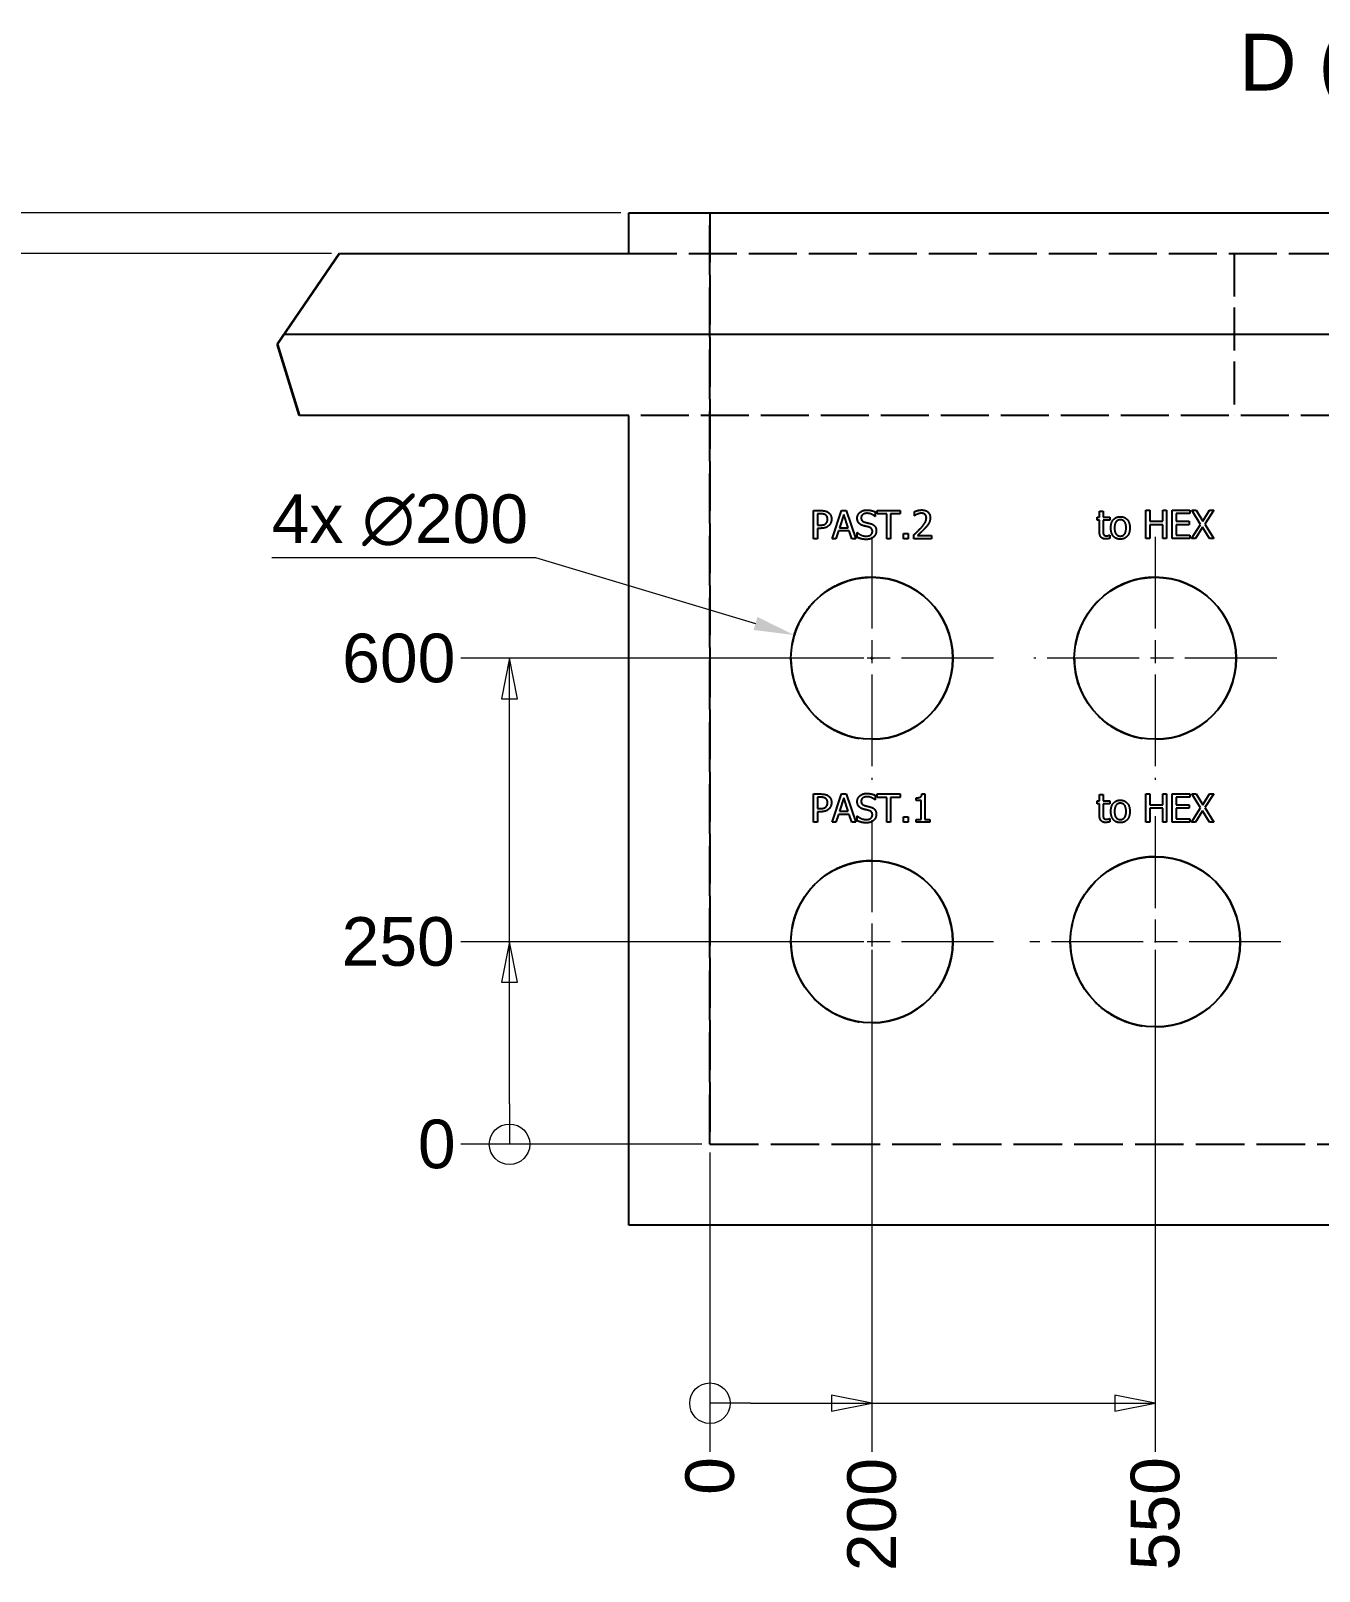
# Model space of a CAD drawing. Header units: millimetres. Extents: x -259789 to 207294, y -77389 to 59400.
# Drawn here: x 65368 to 73324, y 26665 to 36175 of the extents above; entities that cross this region are included whole.
import ezdxf

# ---------------------------------------------------------------- set-up
doc = ezdxf.new("R2010")
doc.units = ezdxf.units.MM
doc.header["$LTSCALE"] = 100
doc.linetypes.add('CHAIN', pattern=[0.3543, 0.2362, -0.0295, 0.0591, -0.0295])
doc.linetypes.add('DASHED', pattern=[0.2067, 0.1654, -0.0413])
for name, color, linetype, lineweight in [('Break Line', 7, 'Continuous', 35), ('Center Mark', 7, 'Continuous', 18), ('Dimension', 7, 'Continuous', 18), ('Hidden', 7, 'DASHED', 25), ('Symbol', 7, 'Continuous', 18), ('Visible', 7, 'Continuous', 25)]:
    doc.layers.add(name, color=color, linetype=linetype, lineweight=lineweight)
doc.styles.add('Label Text', font='arial.ttf')
doc.styles.add('Title', font='arial.ttf')
doc.dimstyles.new('Default - Method 2b', dxfattribs={"dimscale": 100, "dimtxt": 3, "dimasz": 2.5, "dimexe": 3, "dimexo": 0.5, "dimgap": 0.7, "dimtad": 0, "dimtoh": 1, "dimdec": 1, "dimrnd": 1e-08, "dimtxsty": 'Title', "dimcen": 0.09, "dimdle": 10, "dimclrd": 256, "dimclre": 256, "dimclrt": 7, "dimadec": 0, "dimazin": 2, "dimtfac": 0.833333, "dimtdec": 1, "dimtmove": 0, "dimatfit": 3, "dimfxl": 1, "dimtolj": 1, "dimlwd": -1, "dimlwe": -1, "dimarcsym": 0})

# ---------------------------------------------------------------- blocks, each defined once
blk = doc.blocks.new('*D58')
at = {"layer": 'Defpoints', "color": 0, "transparency": 16777216}
for p in [(69562.2, 29301), (69562.2, 29301), (69562.2, 27402.3)]:
    blk.add_point(p, dxfattribs=at)
at = {"layer": 'Dimension', "transparency": 16777216}
blk.add_line((69562.2, 29251), (69562.2, 27402.3), dxfattribs=at)
at = {"layer": 'Dimension', "color": 7, "transparency": 16777216, "insert": (69562.2, 27136.7), "char_height": 300, "attachment_point": 4, "rotation": 90, "style": 'Title'}
blk.add_mtext('\\A1;0', dxfattribs=at)
blk = doc.blocks.new('*D59')
at = {"layer": 'Defpoints', "color": 0, "transparency": 16777216}
for p in [(70562.2, 30551), (69562.2, 29301), (70562.2, 27402.3)]:
    blk.add_point(p, dxfattribs=at)
at = {"layer": 'Dimension', "transparency": 16777216}
blk.add_line((70562.2, 30501), (70562.2, 27402.3), dxfattribs=at)
at = {"layer": 'Dimension', "color": 7, "transparency": 16777216, "insert": (70562.2, 26665.4), "char_height": 300, "attachment_point": 4, "rotation": 90, "style": 'Title'}
blk.add_mtext('\\A1;200', dxfattribs=at)
blk = doc.blocks.new('*D60')
at = {"layer": 'Defpoints', "color": 0, "transparency": 16777216}
for p in [(72312.2, 30551), (69562.2, 29301), (72312.2, 27402.3)]:
    blk.add_point(p, dxfattribs=at)
at = {"layer": 'Dimension', "transparency": 16777216}
blk.add_line((72312.2, 30501), (72312.2, 27402.3), dxfattribs=at)
at = {"layer": 'Dimension', "color": 7, "transparency": 16777216, "insert": (72312.2, 26670.5), "char_height": 300, "attachment_point": 4, "rotation": 90, "style": 'Title'}
blk.add_mtext('\\A1;550', dxfattribs=at)
blk = doc.blocks.new('2dTransSymbol3')
at = {"layer": 'Dimension'}
for p, q in [((698.122, 277.023), (695.622, 277.023)), ((698.122, 277.023), (703.122, 277.023)), ((705.622, 277.023), (703.122, 277.523)), ((703.122, 277.523), (703.122, 276.523)), ((703.122, 277.023), (705.622, 277.023)), ((703.122, 276.523), (705.622, 277.023)), ((705.622, 277.023), (720.622, 277.023)), ((723.122, 277.023), (720.622, 277.523)), ((720.622, 277.523), (720.622, 276.523)), ((720.622, 277.023), (723.122, 277.023)), ((720.622, 276.523), (723.122, 277.023))]:
    blk.add_line(p, q, dxfattribs=at)
at = {"layer": 'Dimension', "flags": 128}
for points in [[(703.122, 276.523), (705.622, 277.023), (703.122, 277.523), (703.122, 276.523)], [(720.622, 276.523), (723.122, 277.023), (720.622, 277.523), (720.622, 276.523)]]:
    blk.add_lwpolyline(points, dxfattribs=at)
at = {"layer": 'Dimension'}
blk.add_circle((695.622, 277.023), 1.25, dxfattribs=at)
for points in [[(703.122, 276.523), (705.622, 277.023), (703.122, 277.523), (703.122, 276.523)], [(720.622, 276.523), (723.122, 277.023), (720.622, 277.523), (720.622, 276.523)]]:
    blk.add_solid(points, dxfattribs=at)
blk = doc.blocks.new('*D62')
at = {"layer": 'Defpoints', "color": 0, "transparency": 16777216}
for p in [(68024.4, 29301), (69562.2, 29301), (69562.2, 29301)]:
    blk.add_point(p, dxfattribs=at)
at = {"layer": 'Dimension', "transparency": 16777216}
blk.add_line((69512.2, 29301), (68024.4, 29301), dxfattribs=at)
at = {"layer": 'Dimension', "color": 7, "transparency": 16777216, "insert": (67758.7, 29301), "char_height": 300, "attachment_point": 4, "style": 'Title'}
blk.add_mtext('\\A1;0', dxfattribs=at)
blk = doc.blocks.new('*D63')
at = {"layer": 'Defpoints', "color": 0, "transparency": 16777216}
for p in [(68024.4, 30551), (70562.2, 30551), (69562.2, 29301)]:
    blk.add_point(p, dxfattribs=at)
at = {"layer": 'Dimension', "transparency": 16777216}
blk.add_line((70512.2, 30551), (68024.4, 30551), dxfattribs=at)
at = {"layer": 'Dimension', "color": 7, "transparency": 16777216, "insert": (67287.4, 30551), "char_height": 300, "attachment_point": 4, "style": 'Title'}
blk.add_mtext('\\A1;250', dxfattribs=at)
blk = doc.blocks.new('*D64')
at = {"layer": 'Defpoints', "color": 0, "transparency": 16777216}
for p in [(68024.4, 32301), (70562.2, 32301), (69562.2, 29301)]:
    blk.add_point(p, dxfattribs=at)
at = {"layer": 'Dimension', "transparency": 16777216}
blk.add_line((70512.2, 32301), (68024.4, 32301), dxfattribs=at)
at = {"layer": 'Dimension', "color": 7, "transparency": 16777216, "insert": (67290.9, 32301), "char_height": 300, "attachment_point": 4, "style": 'Title'}
blk.add_mtext('\\A1;600', dxfattribs=at)
blk = doc.blocks.new('2dTransSymbol4')
at = {"layer": 'Dimension'}
for p, q in [((683.244, 323.01), (682.744, 320.51)), ((683.244, 320.51), (683.244, 323.01)), ((683.744, 320.51), (683.244, 323.01)), ((682.744, 320.51), (683.744, 320.51)), ((683.244, 305.51), (683.244, 320.51)), ((683.244, 305.51), (682.744, 303.01)), ((683.244, 303.01), (683.244, 305.51)), ((683.744, 303.01), (683.244, 305.51)), ((682.744, 303.01), (683.744, 303.01)), ((683.244, 295.51), (683.244, 303.01)), ((683.244, 295.51), (683.244, 293.01))]:
    blk.add_line(p, q, dxfattribs=at)
at = {"layer": 'Dimension', "flags": 128}
for points in [[(683.744, 320.51), (683.244, 323.01), (682.744, 320.51), (683.744, 320.51)], [(683.744, 303.01), (683.244, 305.51), (682.744, 303.01), (683.744, 303.01)]]:
    blk.add_lwpolyline(points, dxfattribs=at)
at = {"layer": 'Dimension'}
blk.add_circle((683.244, 293.01), 1.25, dxfattribs=at)
for points in [[(683.744, 320.51), (683.244, 323.01), (682.744, 320.51), (683.744, 320.51)], [(683.744, 303.01), (683.244, 305.51), (682.744, 303.01), (683.744, 303.01)]]:
    blk.add_solid(points, dxfattribs=at)
blk = doc.blocks.new('*D68')
at = {"layer": 'Defpoints', "color": 0, "transparency": 16777216}
for p in [(70083.2, 32444.4), (71041.2, 32157.5)]:
    blk.add_point(p, dxfattribs=at)
at = {"layer": 'Dimension', "transparency": 16777216}
for p, q in [((66855.9, 32923.1), (68484.8, 32923.1)), ((68484.8, 32923.1), (69843.7, 32516.1)), ((70553.2, 32301), (70571.2, 32301)), ((70562.2, 32292), (70562.2, 32310))]:
    blk.add_line(p, q, dxfattribs=at)
blk.add_solid([(69855.7, 32556.1), (69831.8, 32476.2), (70083.2, 32444.4)], dxfattribs=at)
at = {"layer": 'Dimension', "color": 7, "transparency": 16777216, "insert": (66855.9, 32993.1), "char_height": 300, "attachment_point": 7, "style": 'Title'}
blk.add_mtext('\\A1;\\fArial|b0|i0;{\\H300.0000;4x ∅200}', dxfattribs=at)
blk = doc.blocks.new('*D76')
at = {"layer": 'Defpoints', "color": 0, "transparency": 16777216}
for p in [(69062.2, 35051), (65010.5, 34801), (67274.7, 34801)]:
    blk.add_point(p, dxfattribs=at)
at = {"layer": 'Dimension', "transparency": 16777216}
for p, q in [((65010.5, 35301), (65010.5, 35576.1)), ((69012.2, 35051), (64710.5, 35051)), ((65010.5, 34801), (65010.5, 35051)), ((67224.7, 34801), (64710.5, 34801)), ((65010.5, 34551), (65010.5, 34301))]:
    blk.add_line(p, q, dxfattribs=at)
for points in [[(64968.8, 35301), (65052.2, 35301), (65010.5, 35051)], [(64968.8, 34551), (65052.2, 34551), (65010.5, 34801)]]:
    blk.add_solid(points, dxfattribs=at)
at = {"layer": 'Dimension', "color": 7, "transparency": 16777216, "insert": (65163.7, 35646.1), "char_height": 300, "attachment_point": 7, "rotation": 90, "style": 'Title'}
blk.add_mtext('\\A1;50', dxfattribs=at)

msp = doc.modelspace()

# ---------------------------------------------------------------- linework, layer by layer
at = {"layer": 'Break Line'}
for p, q in [((66891.81, 34240.23), (67274.74, 34800.98)), ((67027.57, 33800.98), (66891.81, 34240.23))]:
    msp.add_line(p, q, dxfattribs=at)
at = {"layer": 'Center Mark', "linetype": 'CHAIN', "ltscale": 23.990969}
for p, q in [((70562.18, 33050.98), (70562.18, 31550.98)), ((72312.18, 33050.98), (72312.18, 31550.98)), ((71312.18, 32300.98), (69812.18, 32300.98)), ((73062.18, 32300.98), (71562.18, 32300.98)), ((70562.18, 31300.98), (70562.18, 29800.98)), ((72312.18, 31325.98), (72312.18, 29775.98)), ((71312.18, 30550.98), (69812.18, 30550.98)), ((73087.18, 30550.98), (71537.18, 30550.98))]:
    msp.add_line(p, q, dxfattribs=at)
at = {"layer": 'Hidden', "ltscale": 18.545397}
for p, q in [((69562.18, 35050.98), (69562.18, 29300.98)), ((69562.18, 29300.98), (69562.18, 35050.98))]:
    msp.add_line(p, q, dxfattribs=at)
at = {"layer": 'Hidden', "ltscale": 17.918245}
for p, q in [((69062.18, 34800.98), (79062.18, 34800.98)), ((79062.18, 33800.98), (69062.18, 33800.98))]:
    msp.add_line(p, q, dxfattribs=at)
at = {"layer": 'Hidden', "ltscale": 16.126431}
msp.add_line((72798.35, 34800.98), (72798.35, 33800.98), dxfattribs=at)
at = {"layer": 'Hidden', "ltscale": 9.523383}
for p, q in [((70562.18, 32800.98), (70562.18, 32800.98)), ((72312.18, 32800.98), (72312.18, 32800.98)), ((70562.18, 31800.98), (70562.18, 31800.98)), ((72312.18, 31800.98), (72312.18, 31800.98)), ((70562.18, 31050.98), (70562.18, 31050.98)), ((72312.18, 31075.98), (72312.18, 31075.98)), ((70562.18, 30050.98), (70562.18, 30050.98)), ((72312.18, 30025.98), (72312.18, 30025.98))]:
    msp.add_line(p, q, dxfattribs=at)
at = {"layer": 'Hidden', "ltscale": 18.05706}
msp.add_line((69562.18, 29300.98), (69562.18, 29300.98), dxfattribs=at)
at = {"layer": 'Hidden', "ltscale": 18.142235}
msp.add_line((69562.18, 29300.98), (78562.18, 29300.98), dxfattribs=at)
at = {"layer": 'Hidden', "ltscale": 18.998507}
for centre in [(70562.18, 32300.98), (72312.18, 32300.98), (70562.18, 30550.98)]:
    msp.add_arc(centre, 500, 89.999993, 270.000007, dxfattribs=at)
at = {"layer": 'Hidden', "ltscale": 19.948431}
msp.add_arc((72312.18, 30550.98), 525, 89.999993, 270.000007, dxfattribs=at)
at = {"layer": 'Visible'}
for p, q in [((69062.18, 35050.98), (79062.18, 35050.98)), ((69062.18, 34800.98), (69062.18, 35050.98)), ((69062.18, 34800.98), (69062.18, 35050.98)), ((69062.18, 35050.98), (69062.18, 35050.98)), ((67274.74, 34800.98), (69062.18, 34800.98)), ((80963.8, 34300.98), (66933.29, 34300.98)), ((69062.18, 33800.98), (67027.57, 33800.98)), ((69062.18, 28800.98), (69062.18, 33800.98)), ((69062.18, 28800.98), (69062.18, 33800.98)), ((70201.97, 33038.2), (70201.97, 33213.2)), ((70201.97, 33213.2), (70245.94, 33213.2)), ((70225.23, 33193.06), (70225.23, 33123.29)), ((70244.52, 33193.06), (70225.23, 33193.06)), ((70315.85, 33038.2), (70374.85, 33213.2)), ((70388.6, 33189.37), (70361.66, 33106.98)), ((70374.85, 33213.2), (70403.49, 33213.2)), ((70415.69, 33106.98), (70388.6, 33189.37)), ((70403.49, 33213.2), (70462.49, 33038.2)), ((70582.61, 33204.97), (70582.61, 33177.18)), ((70595.23, 33192.49), (70595.23, 33213.2)), ((70595.23, 33213.2), (70735.91, 33213.2)), ((70653.94, 33192.49), (70595.23, 33192.49)), ((70653.94, 33038.2), (70653.94, 33192.49)), ((70735.91, 33192.49), (70677.2, 33192.49)), ((70677.2, 33192.49), (70677.2, 33038.2)), ((70735.91, 33213.2), (70735.91, 33192.49)), ((70825.25, 33181.43), (70825.25, 33206.39)), ((71967.86, 33171.65), (71967.86, 33209.37)), ((71967.86, 33209.37), (71989.98, 33209.37)), ((71989.98, 33209.37), (71989.98, 33171.65)), ((72254.47, 33040.33), (72254.47, 33215.33)), ((72254.47, 33215.33), (72277.72, 33215.33)), ((72277.72, 33215.33), (72277.72, 33146.69)), ((72358.27, 33146.69), (72358.27, 33215.33)), ((72358.27, 33215.33), (72381.53, 33215.33)), ((72381.53, 33215.33), (72381.53, 33040.33)), ((72416.99, 33040.33), (72416.99, 33215.33)), ((72416.99, 33215.33), (72526.47, 33215.33)), ((72526.47, 33194.62), (72440.24, 33194.62)), ((72440.24, 33194.62), (72440.24, 33146.69)), ((72526.47, 33215.33), (72526.47, 33194.62)), ((72590.99, 33127.97), (72536.96, 33215.33)), ((72536.96, 33215.33), (72563.62, 33215.33)), ((72563.62, 33215.33), (72605.32, 33146.83)), ((72605.32, 33146.83), (72647.86, 33215.33)), ((72672.96, 33215.33), (72618.22, 33129.1)), ((72647.86, 33215.33), (72672.96, 33215.33)), ((70225.23, 33123.29), (70241.11, 33123.29)), ((70244.94, 33103.43), (70225.23, 33103.43)), ((70225.23, 33103.43), (70225.23, 33038.2)), ((70361.66, 33106.98), (70415.69, 33106.98)), ((70582.61, 33177.18), (70580.9, 33177.18)), ((70826.53, 33181.43), (70825.25, 33181.43)), ((71952.97, 33153.35), (71952.97, 33171.65)), ((71952.97, 33171.65), (71967.86, 33171.65)), ((71967.86, 33153.35), (71952.97, 33153.35)), ((71967.86, 33080.6), (71967.86, 33153.35)), ((71989.98, 33171.65), (72030.68, 33171.65)), ((72030.68, 33153.35), (71989.98, 33153.35)), ((71989.98, 33153.35), (71989.98, 33090.81)), ((72030.68, 33171.65), (72030.68, 33153.35)), ((72277.72, 33146.69), (72358.27, 33146.69)), ((72358.27, 33125.98), (72277.72, 33125.98)), ((72277.72, 33125.98), (72277.72, 33040.33)), ((72358.27, 33040.33), (72358.27, 33125.98)), ((72440.24, 33146.69), (72520.65, 33146.69)), ((72520.65, 33125.98), (72440.24, 33125.98)), ((72440.24, 33125.98), (72440.24, 33061.03)), ((72520.65, 33146.69), (72520.65, 33125.98)), ((72535.26, 33040.33), (72590.99, 33127.97)), ((72603.76, 33110.1), (72560.36, 33040.33)), ((72646.3, 33040.33), (72603.76, 33110.1)), ((72618.22, 33129.1), (72672.96, 33040.33)), ((70225.23, 33038.2), (70201.97, 33038.2)), ((70339.39, 33038.2), (70315.85, 33038.2)), ((70355.28, 33087.12), (70339.39, 33038.2)), ((70422.07, 33087.12), (70355.28, 33087.12)), ((70437.95, 33038.2), (70422.07, 33087.12)), ((70462.49, 33038.2), (70437.95, 33038.2)), ((70470.43, 33048.69), (70470.43, 33077.91)), ((70470.43, 33077.91), (70472.13, 33077.91)), ((70677.2, 33038.2), (70653.94, 33038.2)), ((70758.17, 33038.2), (70758.17, 33071.67)), ((70758.17, 33071.67), (70786.25, 33071.67)), ((70786.25, 33038.2), (70758.17, 33038.2)), ((70786.25, 33071.67), (70786.25, 33038.2)), ((70821.56, 33038.2), (70821.56, 33063.02)), ((70929.49, 33038.2), (70821.56, 33038.2)), ((70843.55, 33058.48), (70929.49, 33058.48)), ((70929.49, 33058.48), (70929.49, 33038.2)), ((72029.4, 33061.31), (72030.68, 33061.31)), ((72030.68, 33061.31), (72030.68, 33041.46)), ((72277.72, 33040.33), (72254.47, 33040.33)), ((72381.53, 33040.33), (72358.27, 33040.33)), ((72526.47, 33040.33), (72416.99, 33040.33)), ((72440.24, 33061.03), (72526.47, 33061.03)), ((72526.47, 33061.03), (72526.47, 33040.33)), ((72560.36, 33040.33), (72535.26, 33040.33)), ((72672.96, 33040.33), (72646.3, 33040.33)), ((70201.97, 31288.48), (70201.97, 31463.48)), ((70201.97, 31463.48), (70245.94, 31463.48)), ((70244.52, 31443.34), (70225.23, 31443.34)), ((70225.23, 31443.34), (70225.23, 31373.57)), ((70315.85, 31288.48), (70374.85, 31463.48)), ((70388.6, 31439.66), (70361.66, 31357.26)), ((70374.85, 31463.48), (70403.49, 31463.48)), ((70415.69, 31357.26), (70388.6, 31439.66)), ((70403.49, 31463.48), (70462.49, 31288.48)), ((70582.61, 31427.46), (70580.9, 31427.46)), ((70582.61, 31455.26), (70582.61, 31427.46)), ((70595.23, 31442.78), (70595.23, 31463.48)), ((70595.23, 31463.48), (70735.91, 31463.48)), ((70653.94, 31442.78), (70595.23, 31442.78)), ((70653.94, 31288.48), (70653.94, 31442.78)), ((70735.91, 31442.78), (70677.2, 31442.78)), ((70677.2, 31442.78), (70677.2, 31288.48)), ((70735.91, 31463.48), (70735.91, 31442.78)), ((70835.32, 31423.63), (70835.32, 31439.66)), ((70867.09, 31423.63), (70835.32, 31423.63)), ((70867.09, 31306.35), (70867.09, 31423.63)), ((70871.48, 31464.05), (70889.64, 31464.05)), ((70889.64, 31464.05), (70889.64, 31306.35)), ((71952.97, 31403.35), (71952.97, 31421.65)), ((71952.97, 31421.65), (71967.86, 31421.65)), ((71967.86, 31403.35), (71952.97, 31403.35)), ((71967.86, 31421.65), (71967.86, 31459.37)), ((71967.86, 31459.37), (71989.98, 31459.37)), ((71967.86, 31330.6), (71967.86, 31403.35)), ((71989.98, 31459.37), (71989.98, 31421.65)), ((71989.98, 31421.65), (72030.68, 31421.65)), ((72030.68, 31403.35), (71989.98, 31403.35)), ((71989.98, 31403.35), (71989.98, 31340.81)), ((72030.68, 31421.65), (72030.68, 31403.35)), ((72254.47, 31290.33), (72254.47, 31465.33)), ((72254.47, 31465.33), (72277.72, 31465.33)), ((72277.72, 31465.33), (72277.72, 31396.69)), ((72277.72, 31396.69), (72358.27, 31396.69)), ((72358.27, 31396.69), (72358.27, 31465.33)), ((72358.27, 31465.33), (72381.53, 31465.33)), ((72381.53, 31465.33), (72381.53, 31290.33)), ((72416.99, 31290.33), (72416.99, 31465.33)), ((72416.99, 31465.33), (72526.47, 31465.33)), ((72526.47, 31444.62), (72440.24, 31444.62)), ((72440.24, 31444.62), (72440.24, 31396.69)), ((72440.24, 31396.69), (72520.65, 31396.69)), ((72520.65, 31396.69), (72520.65, 31375.98)), ((72526.47, 31465.33), (72526.47, 31444.62)), ((72590.99, 31377.97), (72536.96, 31465.33)), ((72536.96, 31465.33), (72563.62, 31465.33)), ((72563.62, 31465.33), (72605.32, 31396.83)), ((72605.32, 31396.83), (72647.86, 31465.33)), ((72672.96, 31465.33), (72618.22, 31379.1)), ((72647.86, 31465.33), (72672.96, 31465.33)), ((70225.23, 31288.48), (70201.97, 31288.48)), ((70225.23, 31373.57), (70241.11, 31373.57)), ((70244.94, 31353.72), (70225.23, 31353.72)), ((70225.23, 31353.72), (70225.23, 31288.48)), ((70339.39, 31288.48), (70315.85, 31288.48)), ((70355.28, 31337.41), (70339.39, 31288.48)), ((70422.07, 31337.41), (70355.28, 31337.41)), ((70361.66, 31357.26), (70415.69, 31357.26)), ((70437.95, 31288.48), (70422.07, 31337.41)), ((70462.49, 31288.48), (70437.95, 31288.48)), ((70470.43, 31298.98), (70470.43, 31328.19)), ((70470.43, 31328.19), (70472.13, 31328.19)), ((70677.2, 31288.48), (70653.94, 31288.48)), ((70758.17, 31288.48), (70758.17, 31321.95)), ((70758.17, 31321.95), (70786.25, 31321.95)), ((70786.25, 31288.48), (70758.17, 31288.48)), ((70786.25, 31321.95), (70786.25, 31288.48)), ((70835.32, 31288.48), (70835.32, 31306.35)), ((70835.32, 31306.35), (70867.09, 31306.35)), ((70920.69, 31288.48), (70835.32, 31288.48)), ((70889.64, 31306.35), (70920.69, 31306.35)), ((70920.69, 31306.35), (70920.69, 31288.48)), ((72029.4, 31311.31), (72030.68, 31311.31)), ((72030.68, 31311.31), (72030.68, 31291.46)), ((72277.72, 31290.33), (72254.47, 31290.33)), ((72358.27, 31375.98), (72277.72, 31375.98)), ((72277.72, 31375.98), (72277.72, 31290.33)), ((72358.27, 31290.33), (72358.27, 31375.98)), ((72381.53, 31290.33), (72358.27, 31290.33)), ((72526.47, 31290.33), (72416.99, 31290.33)), ((72520.65, 31375.98), (72440.24, 31375.98)), ((72440.24, 31375.98), (72440.24, 31311.03)), ((72440.24, 31311.03), (72526.47, 31311.03)), ((72526.47, 31311.03), (72526.47, 31290.33)), ((72535.26, 31290.33), (72590.99, 31377.97)), ((72560.36, 31290.33), (72535.26, 31290.33)), ((72603.76, 31360.1), (72560.36, 31290.33)), ((72646.3, 31290.33), (72603.76, 31360.1)), ((72618.22, 31379.1), (72672.96, 31290.33)), ((72672.96, 31290.33), (72646.3, 31290.33)), ((79062.18, 28800.98), (69062.18, 28800.98)), ((69062.18, 28800.98), (69062.18, 28800.98))]:
    msp.add_line(p, q, dxfattribs=at)
for centre, radius in [((70562.18, 32300.98), 500), ((72312.18, 32300.98), 500), ((70562.18, 30550.98), 500), ((72312.18, 30550.98), 525)]:
    msp.add_circle(centre, radius, dxfattribs=at)
for centre, radius in [((70562.18, 32300.98), 500), ((72312.18, 32300.98), 500), ((70562.18, 30550.98), 500), ((72312.18, 30550.98), 525)]:
    msp.add_arc(centre, radius, 270.000007, 89.999993, dxfattribs=at)
for points in [[(70275.72, 33186.39), (70270.19, 33190.08), (70255.44, 33193.06), (70244.52, 33193.06)], [(70245.94, 33213.2), (70261.54, 33213.2), (70283.38, 33208.09), (70291.74, 33202.28)], [(70291.74, 33202.28), (70301.53, 33195.61), (70312.59, 33175.05), (70312.59, 33160.44)], [(70471.71, 33166.26), (70471.71, 33187.53), (70504.89, 33216.32), (70530.56, 33216.32)], [(70532.12, 33196.18), (70515.95, 33196.18), (70495.96, 33181.01), (70495.96, 33168.67)], [(70530.56, 33216.32), (70545.31, 33216.32), (70571.4, 33210.5), (70582.61, 33204.97)], [(70580.9, 33177.18), (70572.54, 33184.83), (70546.44, 33196.18), (70532.12, 33196.18)], [(70825.25, 33206.39), (70832.48, 33209.94), (70858.44, 33216.88), (70870.06, 33216.88)], [(70843.55, 33191.07), (70838.58, 33189.09), (70829.36, 33183.42), (70826.53, 33181.43)], [(70868.36, 33196.61), (70862.12, 33196.61), (70849.36, 33193.49), (70843.55, 33191.07)], [(70889.78, 33189.51), (70885.66, 33193.06), (70874.89, 33196.61), (70868.36, 33196.61)], [(70870.06, 33216.88), (70894.6, 33216.88), (70922.25, 33190.93), (70922.25, 33168.81)], [(70898.43, 33167.53), (70898.43, 33174.91), (70893.89, 33185.97), (70889.78, 33189.51)], [(70241.11, 33123.29), (70255.3, 33123.29), (70272.74, 33127.83), (70278.41, 33133.78)], [(70297.27, 33121.59), (70288.2, 33112.65), (70263.66, 33103.43), (70244.94, 33103.43)], [(70288.34, 33159.73), (70288.34, 33168.81), (70282.1, 33182.14), (70275.72, 33186.39)], [(70278.41, 33133.78), (70283.66, 33139.03), (70288.34, 33151.37), (70288.34, 33159.73)], [(70312.59, 33160.44), (70312.59, 33149.1), (70304.51, 33128.68), (70297.27, 33121.59)], [(70483.05, 33134.63), (70477.66, 33140.45), (70471.71, 33156.05), (70471.71, 33166.26)], [(70511.98, 33119.17), (70502.91, 33121.59), (70488.58, 33128.82), (70483.05, 33134.63)], [(70495.96, 33168.67), (70495.96, 33157.61), (70507.73, 33144.42), (70518.79, 33141.44)], [(70543.61, 33111.23), (70535.52, 33113.5), (70522.05, 33116.62), (70511.98, 33119.17)], [(70518.79, 33141.44), (70526.16, 33139.45), (70547.58, 33134.35), (70554.67, 33132.22)], [(70565.16, 33084.43), (70565.16, 33094.92), (70554.81, 33107.97), (70543.61, 33111.23)], [(70554.67, 33132.22), (70572.68, 33126.69), (70589.41, 33104.43), (70589.41, 33088.12)], [(70821.56, 33063.02), (70833.19, 33073.94), (70853.9, 33094.21), (70863.82, 33105.13)], [(70889.78, 33103.86), (70878.72, 33091.8), (70851.63, 33065.99), (70843.55, 33058.48)], [(70863.82, 33105.13), (70883.82, 33127.12), (70898.43, 33153.49), (70898.43, 33167.53)], [(70913.18, 33133.78), (70908.92, 33126.12), (70896.58, 33111.09), (70889.78, 33103.86)], [(70922.25, 33168.81), (70922.25, 33158.46), (70917.43, 33141.16), (70913.18, 33133.78)], [(72037.63, 33105.99), (72037.63, 33138.89), (72069.96, 33175.33), (72096.34, 33175.33)], [(72096.34, 33036.64), (72068.97, 33036.64), (72037.63, 33073.94), (72037.63, 33105.99)], [(72096.34, 33156.33), (72079.18, 33156.33), (72060.46, 33131.51), (72060.46, 33105.99)], [(72060.46, 33105.99), (72060.46, 33081.17), (72079.18, 33055.64), (72096.34, 33055.64)], [(72096.34, 33175.33), (72123, 33175.33), (72154.91, 33139.03), (72154.91, 33105.99)], [(72132.08, 33105.99), (72132.08, 33131.51), (72113.5, 33156.33), (72096.34, 33156.33)], [(72154.91, 33105.99), (72154.91, 33072.8), (72123, 33036.64), (72096.34, 33036.64)], [(72096.34, 33055.64), (72113.36, 33055.64), (72132.08, 33080.74), (72132.08, 33105.99)], [(70527.86, 33035.08), (70508.86, 33035.08), (70482.2, 33043.02), (70470.43, 33048.69)], [(70472.13, 33077.91), (70483.62, 33067.13), (70512.69, 33055.22), (70526.16, 33055.22)], [(70526.16, 33055.22), (70545.45, 33055.22), (70565.16, 33071.24), (70565.16, 33084.43)], [(70573.53, 33050.96), (70565.16, 33043.3), (70543.89, 33035.08), (70527.86, 33035.08)], [(70589.41, 33088.12), (70589.41, 33077.76), (70581.05, 33057.91), (70573.53, 33050.96)], [(72006.15, 33037.77), (71988.14, 33037.77), (71967.86, 33058.34), (71967.86, 33080.6)], [(71989.98, 33090.81), (71989.98, 33080.88), (71990.69, 33069.96), (71993.1, 33065.28)], [(71993.1, 33065.28), (71995.09, 33061.17), (72004.02, 33057.06), (72011.68, 33057.06)], [(72030.68, 33041.46), (72024.44, 33039.76), (72011.68, 33037.77), (72006.15, 33037.77)], [(72011.68, 33057.06), (72017.07, 33057.06), (72027.14, 33060.32), (72029.4, 33061.31)], [(70241.11, 31373.57), (70255.3, 31373.57), (70272.74, 31378.11), (70278.41, 31384.06)], [(70275.72, 31436.68), (70270.19, 31440.37), (70255.44, 31443.34), (70244.52, 31443.34)], [(70245.94, 31463.48), (70261.54, 31463.48), (70283.38, 31458.38), (70291.74, 31452.56)], [(70288.34, 31410.02), (70288.34, 31419.09), (70282.1, 31432.42), (70275.72, 31436.68)], [(70278.41, 31384.06), (70283.66, 31389.31), (70288.34, 31401.65), (70288.34, 31410.02)], [(70291.74, 31452.56), (70301.53, 31445.9), (70312.59, 31425.33), (70312.59, 31410.73)], [(70312.59, 31410.73), (70312.59, 31399.38), (70304.51, 31378.96), (70297.27, 31371.87)], [(70471.71, 31416.54), (70471.71, 31437.81), (70504.89, 31466.6), (70530.56, 31466.6)], [(70483.05, 31384.92), (70477.66, 31390.73), (70471.71, 31406.33), (70471.71, 31416.54)], [(70511.98, 31369.46), (70502.91, 31371.87), (70488.58, 31379.1), (70483.05, 31384.92)], [(70532.12, 31446.46), (70515.95, 31446.46), (70495.96, 31431.29), (70495.96, 31418.95)], [(70495.96, 31418.95), (70495.96, 31407.89), (70507.73, 31394.7), (70518.79, 31391.72)], [(70518.79, 31391.72), (70526.16, 31389.74), (70547.58, 31384.63), (70554.67, 31382.5)], [(70530.56, 31466.6), (70545.31, 31466.6), (70571.4, 31460.79), (70582.61, 31455.26)], [(70580.9, 31427.46), (70572.54, 31435.12), (70546.44, 31446.46), (70532.12, 31446.46)], [(70554.67, 31382.5), (70572.68, 31376.97), (70589.41, 31354.71), (70589.41, 31338.4)], [(70835.32, 31439.66), (70853.33, 31439.66), (70870.35, 31449.87), (70871.48, 31464.05)], [(72037.63, 31355.99), (72037.63, 31388.89), (72069.96, 31425.33), (72096.34, 31425.33)], [(72096.34, 31406.33), (72079.18, 31406.33), (72060.46, 31381.51), (72060.46, 31355.99)], [(72096.34, 31425.33), (72123, 31425.33), (72154.91, 31389.03), (72154.91, 31355.99)], [(72132.08, 31355.99), (72132.08, 31381.51), (72113.5, 31406.33), (72096.34, 31406.33)], [(70297.27, 31371.87), (70288.2, 31362.93), (70263.66, 31353.72), (70244.94, 31353.72)], [(70527.86, 31285.36), (70508.86, 31285.36), (70482.2, 31293.3), (70470.43, 31298.98)], [(70472.13, 31328.19), (70483.62, 31317.41), (70512.69, 31305.5), (70526.16, 31305.5)], [(70543.61, 31361.52), (70535.52, 31363.79), (70522.05, 31366.91), (70511.98, 31369.46)], [(70526.16, 31305.5), (70545.45, 31305.5), (70565.16, 31321.52), (70565.16, 31334.71)], [(70573.53, 31301.24), (70565.16, 31293.59), (70543.89, 31285.36), (70527.86, 31285.36)], [(70565.16, 31334.71), (70565.16, 31345.21), (70554.81, 31358.25), (70543.61, 31361.52)], [(70589.41, 31338.4), (70589.41, 31328.05), (70581.05, 31308.19), (70573.53, 31301.24)], [(72006.15, 31287.77), (71988.14, 31287.77), (71967.86, 31308.34), (71967.86, 31330.6)], [(71989.98, 31340.81), (71989.98, 31330.88), (71990.69, 31319.96), (71993.1, 31315.28)], [(71993.1, 31315.28), (71995.09, 31311.17), (72004.02, 31307.06), (72011.68, 31307.06)], [(72030.68, 31291.46), (72024.44, 31289.76), (72011.68, 31287.77), (72006.15, 31287.77)], [(72011.68, 31307.06), (72017.07, 31307.06), (72027.14, 31310.32), (72029.4, 31311.31)], [(72096.34, 31286.64), (72068.97, 31286.64), (72037.63, 31323.94), (72037.63, 31355.99)], [(72060.46, 31355.99), (72060.46, 31331.17), (72079.18, 31305.64), (72096.34, 31305.64)], [(72154.91, 31355.99), (72154.91, 31322.8), (72123, 31286.64), (72096.34, 31286.64)], [(72096.34, 31305.64), (72113.36, 31305.64), (72132.08, 31330.74), (72132.08, 31355.99)]]:
    msp.add_open_spline(points, degree=2, dxfattribs=at)

# ---------------------------------------------------------------- block references
at = {"layer": 'Dimension', "xscale": 100, "yscale": 100, "zscale": 100}
for name in ['2dTransSymbol4', '2dTransSymbol3']:
    msp.add_blockref(name, (0, 0), dxfattribs=at)

# ---------------------------------------------------------------- texts
at = {"layer": 'Symbol', "insert": (72831.1, 35700.98), "char_height": 350, "attachment_point": 7, "style": 'Label Text'}
msp.add_mtext('D ( 1 : 20 )', dxfattribs=at)

# ---------------------------------------------------------------- dimensions: what is measured, and where the dimension line sits
at = {"layer": 'Dimension'}
dim = msp.add_linear_dim(base=(65010.51, 34800.98), p1=(69062.18, 35050.98), p2=(67274.74, 34800.98), angle=270, dimstyle='Default - Method 2b', override={"dimgap": 0.7, "dimtoh": 0, "dimdec": 1, "dimlfac": 0.2, "dimtol": 0, "dimlim": 0, "dimtp": 0, "dimtm": 0, "dimtdec": 1, "dimtofl": 1, "dimatfit": 1}, dxfattribs=at)
dim.commit()
dim.dimension.update_dxf_attribs({"geometry": '*D76', "text_midpoint": (65010.51, 35860.49), "dimtype": 160})
dim = msp.add_diameter_dim_2p(p1=(71041.17, 32157.54), p2=(70083.2, 32444.43), text='\\fArial|b0|i0;{\\H300.0000;4x <>}', dimstyle='Default - Method 2b', override={"dimgap": 0.7, "dimtad": 1, "dimtih": 1, "dimdec": 1, "dimlfac": 0.2, "dimtol": 0, "dimlim": 0, "dimtp": 0, "dimtm": 0, "dimtdec": 1, "dimtofl": 0}, dxfattribs=at)
dim.commit()
dim.dimension.update_dxf_attribs({"geometry": '*D68', "text_midpoint": (67635.37, 32923.1), "dimtype": 163})
for feature_location, offset, dtype, origin, picture, middle in [((70562.18, 32300.98), (-2537.82, 0), 0, (69562.18, 29300.98), '*D64', (67622.65, 32300.98)), ((70562.18, 30550.98), (-2537.82, 0), 0, (69562.18, 29300.98), '*D63', (67620.91, 30550.98)), ((70562.18, 30550.98), (0, -3148.65), 1, (69562.18, 29300.98), '*D59', (70562.18, 26998.87)), ((72312.18, 30550.98), (0, -3148.65), 1, (69562.18, 29300.98), '*D60', (72312.18, 27001.43)), ((69562.18376958, 29300.98141254), (-1537.81701217, 0), 0, (69562.18376958, 29300.98141254), '*D62', (67856.54956721, 29300.98141254)), ((69562.18376958, 29300.98141254), (0, -1898.64972378), 1, (69562.18376958, 29300.98141254), '*D58', (69562.18376958, 27234.51449857))]:
    dim = msp.add_ordinate_dim(feature_location=feature_location, offset=offset, dtype=dtype, origin=origin, dimstyle='Default - Method 2b', override={"dimgap": 0.7, "dimtad": 0, "dimdec": 1, "dimlfac": 0.2, "dimtol": 0, "dimlim": 0, "dimtp": 0, "dimtm": 0, "dimtdec": 1}, dxfattribs=at)
    dim.commit()
    dim.dimension.update_dxf_attribs({"geometry": picture, "text_midpoint": middle})

doc.saveas('drawing.dxf')
